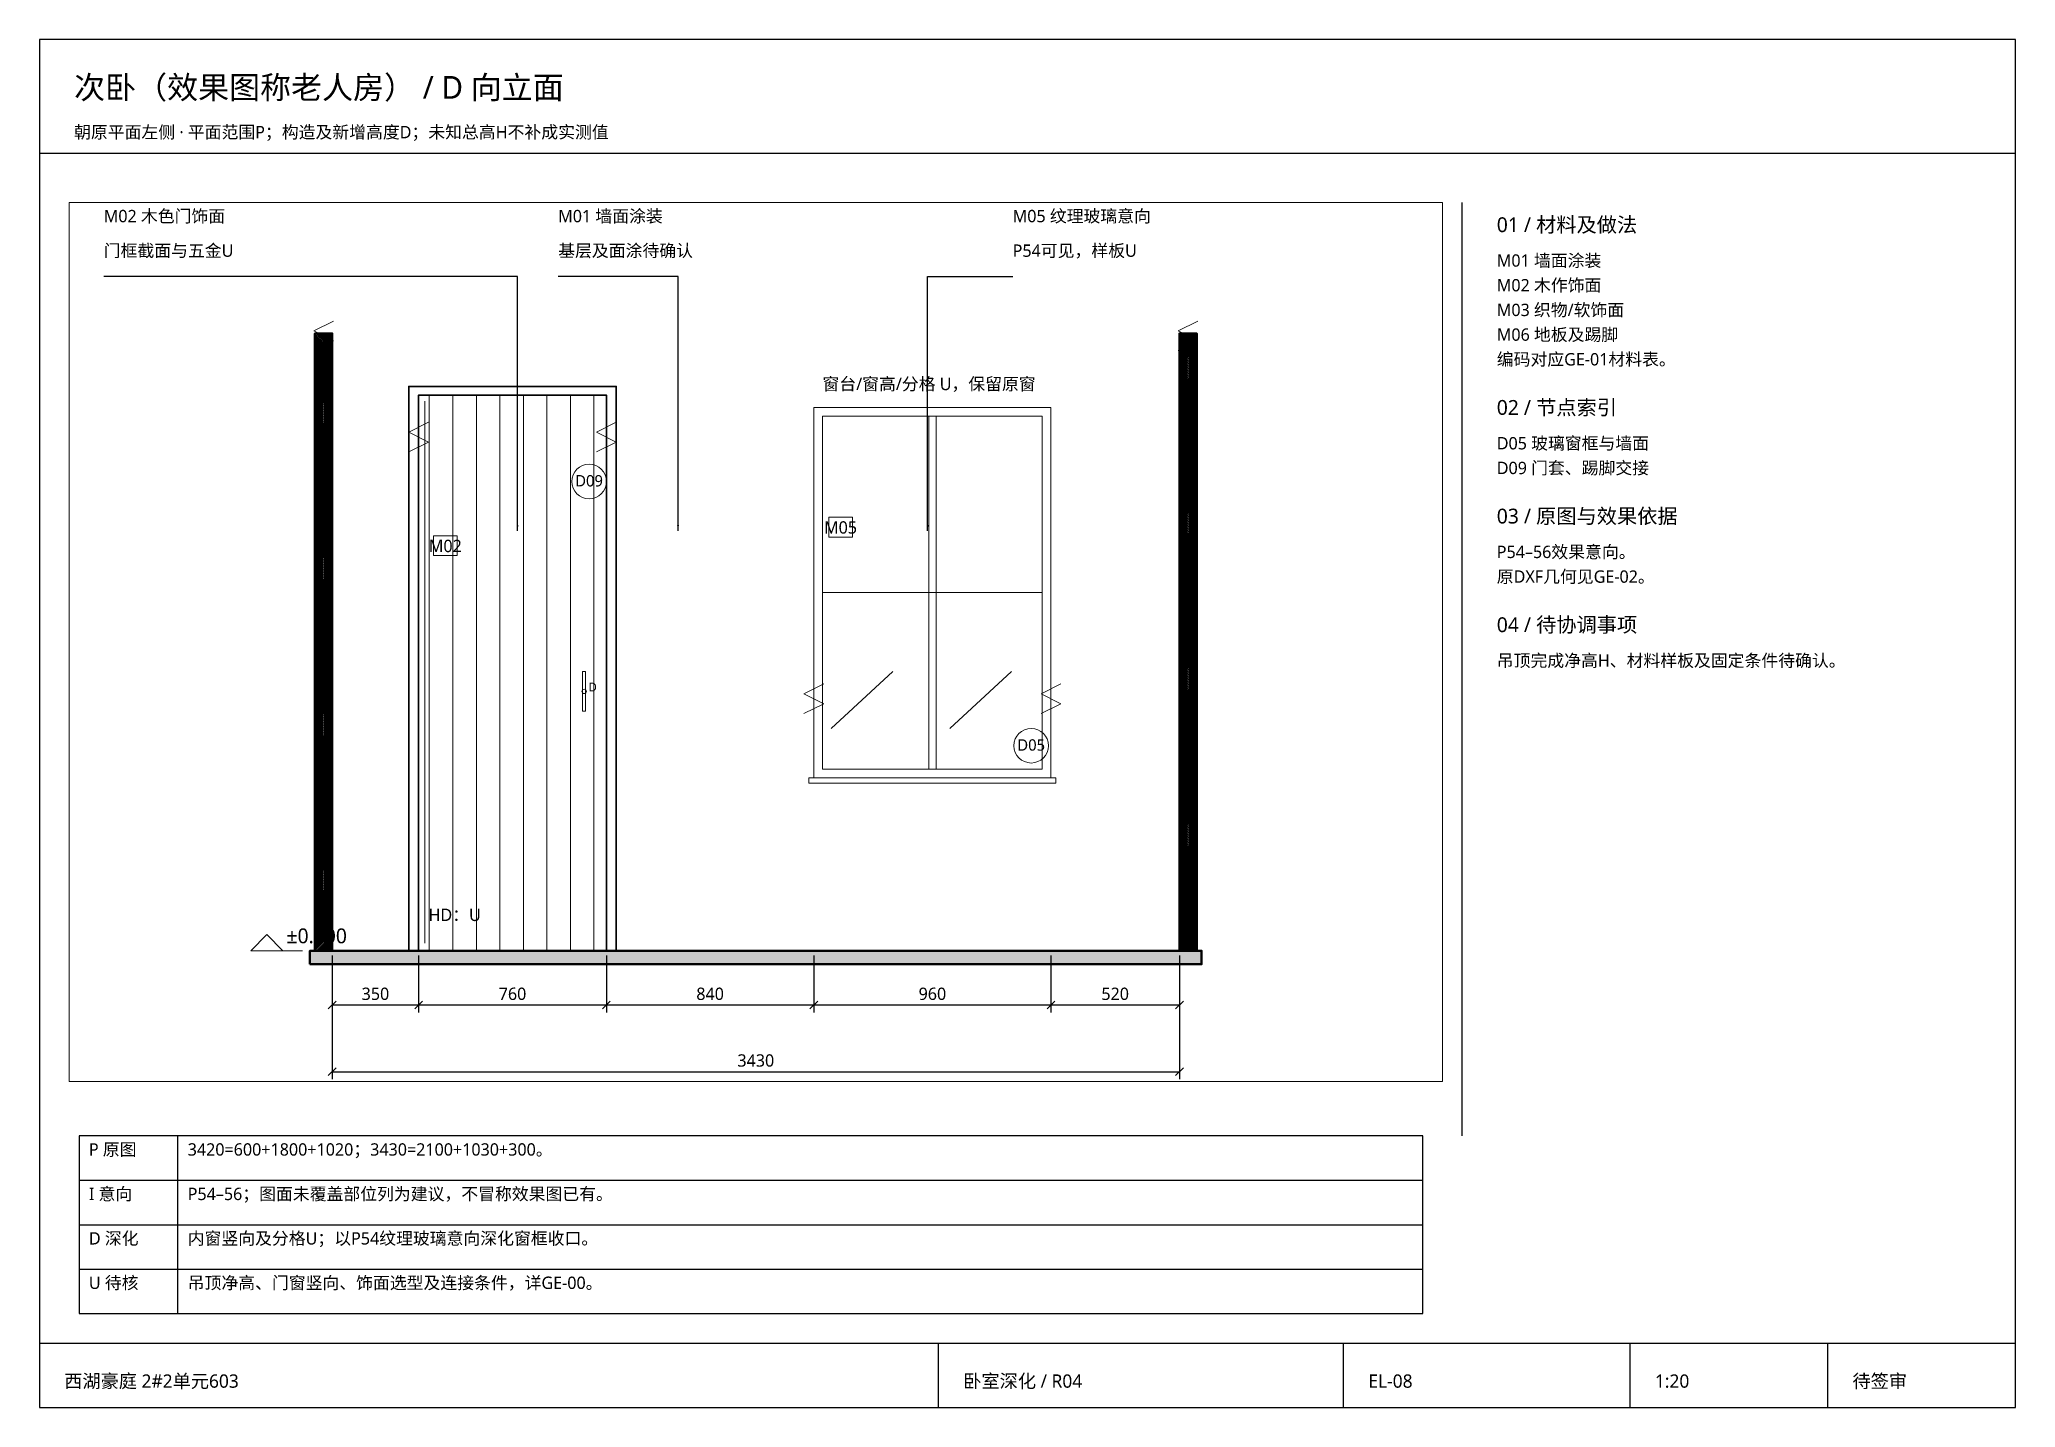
# Paper-space layout 'EL-08' of a CAD drawing. Header units: millimetres. Extents: x 10 to 410, y 10 to 287.
# The model-space entities are those that its viewports show. They can reach past a viewport. Long polylines and large blocks are cut down to what shows.
import ezdxf
from ezdxf.enums import TextEntityAlignment as Align

# ---------------------------------------------------------------- set-up
doc = ezdxf.new("R2010")
doc.units = ezdxf.units.MM
doc.linetypes.add('DASHED', pattern=[1.524, 1.27, -0.254])
for name, color, linetype, lineweight in [('A-DETAIL', 7, 'Continuous', 18), ('A-DIM', 7, 'Continuous', 13), ('A-FLOOR', 7, 'Continuous', 50), ('A-GLASS', 7, 'Continuous', 18), ('A-HATCH', 8, 'Continuous', 9), ('A-MATERIAL', 7, 'Continuous', 13), ('A-OUTLINE', 7, 'Continuous', 35), ('A-PENDING', 8, 'DASHED', 13), ('A-SYMBOL', 7, 'Continuous', 18), ('A-TEXT', 7, 'Continuous', 13), ('A-WALL', 7, 'Continuous', 50), ('S-FRAME', 7, 'Continuous', 25), ('S-TEXT', 7, 'Continuous', 13)]:
    doc.layers.add(name, color=color, linetype=linetype, lineweight=lineweight)
doc.layers.add('S-VPORT', color=7, linetype='Continuous', lineweight=0, plot=False)
doc.styles.add('CN', font='NotoSansCJK-Regular.ttc')
doc.styles.add('OpenSansCondensed-Light', font='OpenSansCondensed-Light.ttf')
doc.dimstyles.new('EZDXF', dxfattribs={"dimtxt": 0.25, "dimasz": 0.175, "dimexe": 0.375, "dimexo": 0.125, "dimgap": 0.1, "dimtad": 1, "dimlfac": 100, "dimzin": 12, "dimdsep": 46, "dimtxsty": 'OpenSansCondensed-Light', "dimblk": 'ARCHTICK', "dimcen": 2.5, "dimazin": 3, "dimtfac": 0.5, "dimtmove": 2, "dimatfit": 3, "dimarcsym": 0})

# ---------------------------------------------------------------- blocks, each defined once
blk = doc.blocks.new('_ARCHTICK')
at = {"color": 0, "linetype": 'ByBlock', "const_width": 0.15}
blk.add_lwpolyline([(-0.5, -0.5), (0.5, 0.5)], dxfattribs=at)
blk = doc.blocks.new('LEVEL-FFL')
blk.add_line((0, 0), (210, 0))
blk.add_lwpolyline([(0, 0), (65, 65), (130, 0)], close=True)
at = {"style": 'CN'}
blk.add_attdef('VALUE', (145, 30), '', height=60, dxfattribs=at)
blk = doc.blocks.new('HW-HANDLE')
blk.add_lwpolyline([(-6, -80), (6, -80), (6, 80), (-6, 80)], close=True)
blk.add_circle((0, 0), 9)
at = {"style": 'CN'}
blk.add_attdef('STATUS', (18, 0), '', height=35, dxfattribs=at)

msp = doc.modelspace()

# ---------------------------------------------------------------- hatches: boundary and pattern name
at = {"layer": 'A-FLOOR'}
h = msp.add_hatch(color=7, dxfattribs=at)
h.dxf.hatch_style = 1
h.paths.add_polyline_path([(95910, -55), (99520, -55), (99520, 0), (95910, 0)])
at = {"layer": 'A-HATCH'}
h = msp.add_hatch(dxfattribs=at)
h.set_pattern_fill('ANSI31', scale=1.5)
h.paths.add_polyline_path([(95930, 0), (96000, 0), (96000, 2500), (95930, 2500)])
h = msp.add_hatch(dxfattribs=at)
h.set_pattern_fill('ANSI31', scale=1.5)
h.paths.add_polyline_path([(99430, 0), (99500, 0), (99500, 2500), (99430, 2500)])
h = msp.add_hatch(dxfattribs=at)
h.set_pattern_fill('ANSI31', scale=30, angle=45)
h.paths.add_polyline_path([(96350, 0), (97110, 0), (97110, 2250), (96350, 2250)])

# ---------------------------------------------------------------- linework, layer by layer
at = {"layer": 'A-DETAIL'}
msp.add_line((96375, 30), (96375, 2225), dxfattribs=at)
msp.add_lwpolyline([(97930, 678), (98930, 678), (98930, 700), (97930, 700)], close=True, dxfattribs=at)
at = {"layer": 'A-FLOOR'}
msp.add_line((95910, 0), (99520, 0), dxfattribs=at)
msp.add_lwpolyline([(95910, -55), (99520, -55), (99520, 0), (95910, 0)], close=True, dxfattribs=at)
at = {"layer": 'A-GLASS'}
for p, q in [((97985, 1450), (98875, 1450)), ((98020, 900), (98270, 1130)), ((98500, 900), (98750, 1130))]:
    msp.add_line(p, q, dxfattribs=at)
for points in [[(97950, 700), (98910, 700), (98910, 2200), (97950, 2200)], [(97985, 735), (98875, 735), (98875, 2165), (97985, 2165)], [(98415, 735), (98445, 735), (98445, 2165), (98415, 2165)]]:
    msp.add_lwpolyline(points, close=True, dxfattribs=at)
at = {"layer": 'A-MATERIAL'}
for points in [[(96410, 1600), (96506, 1600), (96506, 1680), (96410, 1680)], [(98010, 1675), (98106, 1675), (98106, 1755), (98010, 1755)]]:
    msp.add_lwpolyline(points, close=True, dxfattribs=at)
at = {"layer": 'A-OUTLINE'}
for points in [[(96310, 0), (97150, 0), (97150, 2285), (96310, 2285)], [(96350, 0), (97110, 0), (97110, 2250), (96350, 2250)]]:
    msp.add_lwpolyline(points, close=True, dxfattribs=at)
at = {"layer": 'A-PENDING'}
for points in [[(95925, 2430), (96005, 2470), (95925, 2510), (96005, 2550)], [(99425, 2430), (99505, 2470), (99425, 2510), (99505, 2550)], [(96310, 2020), (96390, 2060), (96310, 2100), (96390, 2140)], [(97070, 2020), (97150, 2060), (97070, 2100), (97150, 2140)], [(97910, 960), (97990, 1000), (97910, 1040), (97990, 1080)], [(98870, 960), (98950, 1000), (98870, 1040), (98950, 1080)]]:
    msp.add_lwpolyline(points, dxfattribs=at)
at = {"layer": 'A-SYMBOL'}
for centre in [(97040, 1900), (98830, 830)]:
    msp.add_circle(centre, 70, dxfattribs=at)
at = {"layer": 'A-WALL'}
for points in [[(95930, 0), (96000, 0), (96000, 2500), (95930, 2500)], [(99430, 0), (99500, 0), (99500, 2500), (99430, 2500)]]:
    msp.add_lwpolyline(points, close=True, dxfattribs=at)

# ---------------------------------------------------------------- block references
at = {"layer": 'A-SYMBOL'}
for name, p, values in [('HW-HANDLE', (97020, 1050), {'STATUS': 'D'}), ('LEVEL-FFL', (95670, 0), {'VALUE': '±0.000'})]:
    msp.add_blockref(name, p, dxfattribs=at).add_auto_attribs(values)

# ---------------------------------------------------------------- texts
at = {"layer": 'A-MATERIAL', "style": 'CN'}
for s, p in [('M05', (98058, 1689)), ('M02', (96458, 1614))]:
    msp.add_text(s, height=50, dxfattribs=at).set_placement(p, align=Align.CENTER)
at = {"layer": 'A-PENDING', "style": 'CN'}
msp.add_text('HD：U', height=50, dxfattribs=at).set_placement((96390, 120))
at = {"layer": 'A-SYMBOL', "style": 'CN'}
for s, p in [('D09', (97040, 1880)), ('D05', (98830, 810))]:
    msp.add_text(s, height=46, dxfattribs=at).set_placement(p, align=Align.CENTER)
at = {"layer": 'A-TEXT', "style": 'CN'}
msp.add_text('窗台/窗高/分格 U，保留原窗', height=50, dxfattribs=at).set_placement((97985, 2270))

# ---------------------------------------------------------------- dimensions: what is measured, and where the dimension line sits
at = {"layer": 'A-DIM'}
for base, p1, p2 in [((96000, -490), (96000, 0), (99430, 0)), ((96000, -220), (96000, 0), (96350, 0)), ((96350, -220), (96350, 0), (97110, 0)), ((97110, -220), (97110, 0), (97950, 0)), ((97950, -220), (97950, 0), (98910, 0)), ((98910, -220), (98910, 0), (99430, 0))]:
    msp.add_linear_dim(base=base, p1=p1, p2=p2, dimstyle='EZDXF', override={"dimscale": 20, "dimtxt": 2.5, "dimasz": 2, "dimexe": 1.5, "dimexo": 1, "dimgap": 1, "dimtad": 1, "dimdec": 0, "dimlfac": 1, "dimzin": 8, "dimpost": '', "dimtxsty": 'CN', "dimtsz": 0.8, "dimclrd": 0, "dimclre": 0, "dimclrt": 0}, dxfattribs=at).render()

psp = doc.layouts.new('EL-08')

# ---------------------------------------------------------------- linework, layer by layer
at = {"layer": 'S-FRAME'}
for p, q in [((10, 264), (410, 264)), ((298, 65), (298, 254)), ((38, 29), (38, 65)), ((18, 56), (290, 56)), ((18, 47), (290, 47)), ((18, 38), (290, 38)), ((10, 23), (410, 23)), ((192, 10), (192, 23)), ((274, 10), (274, 23)), ((332, 10), (332, 23)), ((372, 10), (372, 23))]:
    psp.add_line(p, q, dxfattribs=at)
for points in [[(10, 10), (410, 10), (410, 287), (10, 287)], [(18, 29), (290, 29), (290, 65), (18, 65)]]:
    psp.add_lwpolyline(points, close=True, dxfattribs=at)

# ---------------------------------------------------------------- texts
at = {"layer": 'S-TEXT', "style": 'CN'}
for s, height, p in [('次卧（效果图称老人房） / D 向立面', 4.6, (17, 275)), ('朝原平面左侧 · 平面范围P；构造及新增高度D；未知总高H不补成实测值', 2.5, (17, 267)), ('M02 木色门饰面', 2.5, (23, 250)), ('M01 墙面涂装', 2.5, (115, 250)), ('M05 纹理玻璃意向', 2.5, (207, 250)), ('01 / 材料及做法', 3, (305, 248)), ('门框截面与五金U', 2.5, (23, 243)), ('基层及面涂待确认', 2.5, (115, 243)), ('P54可见，样板U', 2.5, (207, 243)), ('M01 墙面涂装', 2.5, (305, 241)), ('M02 木作饰面', 2.5, (305, 236)), ('M03 织物/软饰面', 2.5, (305, 231)), ('M06 地板及踢脚', 2.5, (305, 226)), ('编码对应GE-01材料表。', 2.5, (305, 221)), ('02 / 节点索引', 3, (305, 211)), ('D05 玻璃窗框与墙面', 2.5, (305, 204)), ('D09 门套、踢脚交接', 2.5, (305, 199)), ('03 / 原图与效果依据', 3, (305, 189)), ('P54–56效果意向。', 2.5, (305, 182)), ('原DXF几何见GE-02。', 2.5, (305, 177)), ('04 / 待协调事项', 3, (305, 167)), ('吊顶完成净高H、材料样板及固定条件待确认。', 2.5, (305, 160)), ('P 原图', 2.5, (20, 61)), ('3420=600+1800+1020；3430=2100+1030+300。', 2.5, (40, 61)), ('I 意向', 2.5, (20, 52)), ('P54–56；图面未覆盖部位列为建议，不冒称效果图已有。', 2.5, (40, 52)), ('D 深化', 2.5, (20, 43)), ('内窗竖向及分格U；以P54纹理玻璃意向深化窗框收口。', 2.5, (40, 43)), ('U 待核', 2.5, (20, 34)), ('吊顶净高、门窗竖向、饰面选型及连接条件，详GE-00。', 2.5, (40, 34)), ('西湖豪庭 2#2单元603', 2.7, (15, 14)), ('卧室深化 / R04', 2.7, (197, 14)), ('EL-08', 2.7, (279, 14)), ('1:20', 2.7, (337, 14)), ('待签审', 2.7, (377, 14))]:
    psp.add_text(s, height=height, dxfattribs=at).set_placement(p)

# ---------------------------------------------------------------- leaders
at = {"layer": 'A-MATERIAL'}
for points in [[(106.75, 187.5), (106.75, 239), (23, 239)], [(139.25, 187.5), (139.25, 239), (115, 239)], [(189.75, 187.5), (189.75, 239), (207, 239)]]:
    psp.add_leader(points, dimstyle='EZDXF', override={"dimscale": 1, "dimasz": 1.2}, dxfattribs=at)

# ---------------------------------------------------------------- viewports
at = {"layer": 'S-VPORT'}
psp.add_viewport(center=(155, 165), size=(278, 178), view_center_point=(97715, 1250), view_height=3560, dxfattribs=at)

doc.saveas('drawing.dxf')
